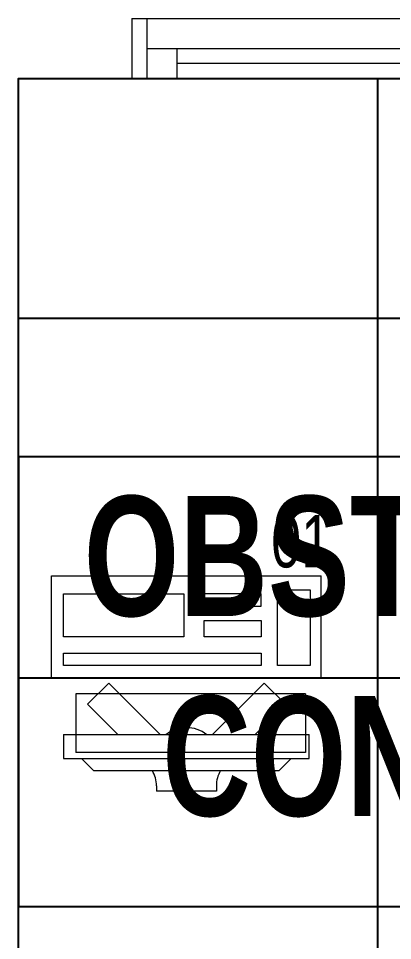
# Model space of a CAD drawing. Extents: x -509638 to 57327, y -29287 to 19916.
# Drawn here: x 25876 to 26501, y -4248 to -2710 of the extents above; entities that cross this region are included whole.
import ezdxf

# ---------------------------------------------------------------- set-up
doc = ezdxf.new("R2010")
doc.units = 0
doc.header["$LTSCALE"] = 0.25
doc.linetypes.add('DASHDOT', pattern=[25.4, 12.7, -6.35, 0, -6.35])
for name, color, linetype, lineweight in [('01-First Floor$0$72_EGR_BASE_TEXT', 252, 'Continuous', 5), ('01-First Floor$0$72_EGR_EQP_TAG', 142, 'Continuous', 5), ('01-First Floor$0$Aluminum', 251, 'Continuous', 5), ('01-First Floor$0$LOADING', 253, 'Continuous', 5), ('01-First Floor$0$Walls', 251, 'Continuous', 5), ('E-LITE-CLNG-CNDT', 6, 'DASHDOT', 35)]:
    doc.layers.add(name, color=color, linetype=linetype, lineweight=lineweight)
doc.layers.add('01-First Floor$0$FALSE CEILING', color=251, linetype='Continuous')
doc.styles.add('01-First Floor$0$X3G_ENTITY_257CFD', font='swisscl.ttf', dxfattribs={"height": 200})
doc.styles.add('01-First Floor$0$X3G_ENTITY_9EC9', font='swisscl.ttf', dxfattribs={"height": 0.2})

# ---------------------------------------------------------------- blocks, each defined once
blk = doc.blocks.new('01-First Floor$0$ITCWLS1-P')
at = {"layer": '01-First Floor$0$LOADING'}
for p, q in [((-0.17, 0.45), (-0.17, 0)), ((-0.17, 0.45), (0, 0.45)), ((0, 0.45), (0, 0)), ((-0.2651, 0.43, 0), (-0.3051, 0.43, 0)), ((-0.3051, 0.43, 0), (-0.3051, 0.02, 0)), ((-0.2651, 0.43, 0), (-0.2651, 0.02, 0)), ((-0.1496, 0.4305), (-0.1291, 0.4305)), ((-0.1291, 0.4305), (-0.1291, 0.4089)), ((-0.3251, 0.38, 0), (-0.3051, 0.4, 0)), ((-0.197, 0.4094), (-0.295, 0.4094)), ((-0.295, 0.0264), (-0.295, 0.4094)), ((-0.197, 0.0264), (-0.197, 0.4094)), ((-0.3251, 0.38, 0), (-0.3251, 0.07, 0)), ((-0.3503, 0.275), (-0.3596, 0.275)), ((-0.3596, 0.175), (-0.3596, 0.275)), ((-0.3503, 0.175), (-0.3596, 0.175)), ((-0.3251, 0.07, 0), (-0.3051, 0.05, 0)), ((-0.3051, 0.02, 0), (-0.2651, 0.02, 0)), ((-0.197, 0.0264), (-0.295, 0.0264)), ((-0.17, 0), (0, 0))]:
    blk.add_line(p, q, dxfattribs=at)
at = {"layer": '01-First Floor$0$LOADING', "extrusion": (2.48281e-10, 3.18408e-10, -1)}
for p, q in [((-0.2651, 0.3395), (-0.2144, 0.3902)), ((-0.1791, 0.3548), (-0.2144, 0.3902)), ((-0.2651, 0.2688), (-0.1791, 0.3548))]:
    blk.add_line(p, q, dxfattribs=at)
at = {"layer": '01-First Floor$0$LOADING', "extrusion": (2.48281e-10, -3.18408e-10, -1)}
for p, q in [((-0.2651, 0.1812), (-0.1791, 0.0952)), ((-0.2651, 0.1105), (-0.2144, 0.0598)), ((-0.1791, 0.0952), (-0.2144, 0.0598))]:
    blk.add_line(p, q, dxfattribs=at)
at = {"layer": '01-First Floor$0$LOADING'}
for points in [[(-0.1291, 0.4089), (-0.1291, 0.1), (-0.1496, 0.1), (-0.1496, 0.4305)], [(-0.1496, 0.1), (-0.1496, 0.1), (-0.1496, 0.1), (-0.1496, 0.1), (-0.1496, 0.1), (-0.1496, 0.1), (-0.1496, 0.1), (-0.1496, 0.1), (-0.1496, 0.1)], [(-0.1496, 0.1), (-0.1496, 0.1), (-0.1496, 0.1), (-0.1496, 0.1), (-0.1496, 0.1), (-0.1496, 0.1), (-0.1496, 0.1), (-0.1496, 0.1), (-0.1496, 0.1), (-0.1496, 0.1), (-0.1496, 0.1), (-0.1496, 0.1), (-0.1496, 0.1), (-0.1496, 0.1), (-0.1496, 0.1), (-0.1496, 0.1), (-0.1496, 0.1), (-0.1496, 0.1)], [(-0.1496, 0.1), (-0.1496, 0.1), (-0.1496, 0.1), (-0.1496, 0.1), (-0.1496, 0.1), (-0.1496, 0.1), (-0.1496, 0.1), (-0.1496, 0.1), (-0.1496, 0.1), (-0.1496, 0.1)], [(-0.1496, 0.1), (-0.1496, 0.1), (-0.1496, 0.1), (-0.1496, 0.1), (-0.1496, 0.1), (-0.1496, 0.1), (-0.1496, 0.1)], [(-0.1496, 0.1), (-0.1496, 0.1), (-0.1496, 0.1), (-0.1496, 0.1), (-0.1496, 0.1), (-0.1496, 0.1), (-0.1496, 0.1), (-0.1496, 0.1), (-0.1496, 0.1), (-0.1496, 0.1)], [(-0.1496, 0.1), (-0.1496, 0.1), (-0.1496, 0.1), (-0.1496, 0.1), (-0.1496, 0.1), (-0.1496, 0.1), (-0.1496, 0.1), (-0.1496, 0.1), (-0.1496, 0.1), (-0.1496, 0.1), (-0.1496, 0.1), (-0.1496, 0.1), (-0.1496, 0.1), (-0.1496, 0.1), (-0.1496, 0.1)], [(-0.1496, 0.1), (-0.1496, 0.1), (-0.1496, 0.1), (-0.1496, 0.1), (-0.1496, 0.1), (-0.1496, 0.1), (-0.1496, 0.1), (-0.1496, 0.1), (-0.1496, 0.1), (-0.1496, 0.1)], [(-0.1496, 0.1), (-0.1496, 0.1), (-0.1496, 0.1), (-0.1496, 0.1), (-0.1496, 0.1), (-0.1496, 0.1), (-0.1496, 0.1), (-0.1496, 0.1), (-0.1496, 0.1), (-0.1496, 0.1)], [(-0.1496, 0.1), (-0.1496, 0.1), (-0.1496, 0.1), (-0.1496, 0.1), (-0.1496, 0.1), (-0.1496, 0.1), (-0.1496, 0.1), (-0.1496, 0.1), (-0.1496, 0.1), (-0.1496, 0.1), (-0.1496, 0.1), (-0.1496, 0.1), (-0.1496, 0.1), (-0.1496, 0.1), (-0.1496, 0.1), (-0.1496, 0.1), (-0.1496, 0.1), (-0.1496, 0.1), (-0.1496, 0.1), (-0.1496, 0.1), (-0.1496, 0.1), (-0.1496, 0.1), (-0.1496, 0.1), (-0.1496, 0.1), (-0.1496, 0.1), (-0.1496, 0.1), (-0.1496, 0.1), (-0.1496, 0.1), (-0.1496, 0.1), (-0.1496, 0.1), (-0.1496, 0.1), (-0.1496, 0.1), (-0.1496, 0.1), (-0.1496, 0.1), (-0.1496, 0.1), (-0.1496, 0.1), (-0.1496, 0.1), (-0.1496, 0.1), (-0.1496, 0.1), (-0.1496, 0.1), (-0.1496, 0.1), (-0.1496, 0.1), (-0.1496, 0.1), (-0.1496, 0.1), (-0.1496, 0.1), (-0.1496, 0.1), (-0.1496, 0.1), (-0.1496, 0.1), (-0.1496, 0.1), (-0.1496, 0.1), (-0.1496, 0.1), (-0.1496, 0.1), (-0.1496, 0.1), (-0.1496, 0.1)], [(-0.1496, 0.1), (-0.1496, 0.1), (-0.1496, 0.1), (-0.1496, 0.1), (-0.1496, 0.1), (-0.1496, 0.1), (-0.1496, 0.1), (-0.1496, 0.1), (-0.1496, 0.1), (-0.1496, 0.1), (-0.1496, 0.1), (-0.1496, 0.1), (-0.1496, 0.1), (-0.1496, 0.1), (-0.1496, 0.1), (-0.1496, 0.1), (-0.1496, 0.1), (-0.1496, 0.1), (-0.1496, 0.1), (-0.1496, 0.1), (-0.1496, 0.1), (-0.1496, 0.1), (-0.1496, 0.1), (-0.1496, 0.1), (-0.1496, 0.1), (-0.1496, 0.1), (-0.1496, 0.1), (-0.1496, 0.1), (-0.1496, 0.1), (-0.1496, 0.1), (-0.1496, 0.1), (-0.1496, 0.1), (-0.1496, 0.1), (-0.1496, 0.1), (-0.1496, 0.1), (-0.1496, 0.1), (-0.1496, 0.1), (-0.1496, 0.1), (-0.1496, 0.1), (-0.1496, 0.1), (-0.1496, 0.1), (-0.1496, 0.1), (-0.1496, 0.1), (-0.1496, 0.1), (-0.1496, 0.1), (-0.1496, 0.1), (-0.1496, 0.1), (-0.1496, 0.1), (-0.1496, 0.1), (-0.1496, 0.1), (-0.1496, 0.1), (-0.1496, 0.1), (-0.1496, 0.1), (-0.1496, 0.1), (-0.1496, 0.1), (-0.1496, 0.1), (-0.1496, 0.1), (-0.1496, 0.1), (-0.1496, 0.1), (-0.1496, 0.1), (-0.1496, 0.1), (-0.1496, 0.1), (-0.1496, 0.1), (-0.1496, 0.1), (-0.1496, 0.1), (-0.1496, 0.1), (-0.1496, 0.1), (-0.1496, 0.1), (-0.1496, 0.1), (-0.1496, 0.1), (-0.1496, 0.1), (-0.1496, 0.1), (-0.1496, 0.1), (-0.1496, 0.1), (-0.1496, 0.1), (-0.1496, 0.1), (-0.1496, 0.1), (-0.1496, 0.1), (-0.1496, 0.1), (-0.1496, 0.1), (-0.1496, 0.1), (-0.1496, 0.1), (-0.1496, 0.1), (-0.1496, 0.1), (-0.1496, 0.1), (-0.1496, 0.1), (-0.1496, 0.1), (-0.1496, 0.1), (-0.1496, 0.1)], [(-0.1496, 0.1), (-0.1496, 0.1), (-0.1496, 0.1), (-0.1496, 0.1), (-0.1496, 0.1), (-0.1496, 0.1), (-0.1496, 0.1), (-0.1496, 0.1), (-0.1496, 0.1), (-0.1496, 0.1), (-0.1496, 0.1), (-0.1496, 0.1)], [(-0.1496, 0.1), (-0.1496, 0.1), (-0.1496, 0.1), (-0.1496, 0.1), (-0.1496, 0.1), (-0.1496, 0.1), (-0.1496, 0.1)], [(-0.1496, 0.1), (-0.1496, 0.1), (-0.1496, 0.1), (-0.1496, 0.1), (-0.1496, 0.1), (-0.1496, 0.1), (-0.1496, 0.1), (-0.1496, 0.1), (-0.1496, 0.1), (-0.1496, 0.1), (-0.1496, 0.1), (-0.1496, 0.1), (-0.1496, 0.1), (-0.1496, 0.1), (-0.1496, 0.1), (-0.1496, 0.1), (-0.1496, 0.1)], [(-0.1496, 0.1), (-0.1496, 0.1), (-0.1496, 0.1), (-0.1496, 0.1), (-0.1496, 0.1), (-0.1496, 0.1), (-0.1496, 0.1), (-0.1496, 0.1), (-0.1496, 0.1), (-0.1496, 0.1), (-0.1496, 0.1), (-0.1496, 0.1), (-0.1496, 0.1), (-0.1496, 0.1), (-0.1496, 0.1), (-0.1496, 0.1), (-0.1496, 0.1), (-0.1496, 0.1), (-0.1496, 0.1), (-0.1496, 0.1), (-0.1496, 0.1), (-0.1496, 0.1), (-0.1496, 0.1), (-0.1496, 0.1), (-0.1496, 0.1), (-0.1496, 0.1), (-0.1496, 0.1), (-0.1496, 0.1), (-0.1496, 0.1), (-0.1496, 0.1), (-0.1496, 0.1), (-0.1496, 0.1), (-0.1496, 0.1), (-0.1496, 0.1), (-0.1496, 0.1), (-0.1496, 0.1), (-0.1496, 0.1), (-0.1496, 0.1), (-0.1496, 0.1), (-0.1496, 0.1), (-0.1496, 0.1), (-0.1496, 0.1), (-0.1496, 0.1), (-0.1496, 0.1), (-0.1496, 0.1), (-0.1496, 0.1), (-0.1496, 0.1), (-0.1496, 0.1), (-0.1496, 0.1), (-0.1496, 0.1), (-0.1496, 0.1), (-0.1496, 0.1), (-0.1496, 0.1), (-0.1496, 0.1), (-0.1496, 0.1), (-0.1496, 0.1), (-0.1496, 0.1), (-0.1496, 0.1), (-0.1496, 0.1), (-0.1496, 0.1), (-0.1496, 0.1), (-0.1496, 0.1), (-0.1496, 0.1), (-0.1496, 0.1), (-0.1496, 0.1), (-0.1496, 0.1), (-0.1496, 0.1), (-0.1496, 0.1), (-0.1496, 0.1), (-0.1496, 0.1), (-0.1496, 0.1), (-0.1496, 0.1), (-0.1496, 0.1), (-0.1496, 0.1), (-0.1496, 0.1), (-0.1496, 0.1), (-0.1496, 0.1), (-0.1496, 0.1), (-0.1496, 0.1), (-0.1496, 0.1), (-0.1496, 0.1), (-0.1496, 0.1), (-0.1496, 0.1), (-0.1496, 0.1), (-0.1496, 0.1), (-0.1496, 0.1), (-0.1496, 0.1), (-0.1496, 0.1), (-0.1496, 0.1), (-0.1496, 0.1), (-0.1496, 0.1), (-0.1496, 0.1), (-0.1496, 0.1), (-0.1496, 0.1), (-0.1496, 0.1), (-0.1496, 0.1), (-0.1496, 0.1), (-0.1496, 0.1), (-0.1496, 0.1), (-0.1496, 0.1), (-0.1496, 0.1), (-0.1496, 0.1), (-0.1496, 0.1), (-0.1496, 0.1), (-0.1496, 0.1), (-0.1496, 0.1), (-0.1496, 0.1), (-0.1496, 0.1), (-0.1496, 0.1), (-0.1496, 0.1), (-0.1496, 0.1)], [(-0.1496, 0.1), (-0.1496, 0.1), (-0.1496, 0.1), (-0.1496, 0.1), (-0.1496, 0.1), (-0.1496, 0.1), (-0.1496, 0.1), (-0.1496, 0.1)]]:
    blk.add_lwpolyline(points, dxfattribs=at)
for points in [[(-0.1019, 0.4305), (-0.0304, 0.4305), (-0.0304, 0.2294), (-0.1019, 0.2294)], [(-0.1019, 0.1954), (-0.0747, 0.1954), (-0.0747, 0.1), (-0.1019, 0.1)], [(-0.0304, 0.1954), (-0.0508, 0.1954), (-0.0508, 0.1), (-0.0304, 0.1)], [(-0.1496, 0.1), (-0.1496, 0.1), (-0.1496, 0.1), (-0.1496, 0.1), (-0.1496, 0.1), (-0.1496, 0.1), (-0.1496, 0.1), (-0.1496, 0.1), (-0.1496, 0.1), (-0.1496, 0.1), (-0.1496, 0.1), (-0.1496, 0.1), (-0.1496, 0.1), (-0.1496, 0.1), (-0.1496, 0.1), (-0.1496, 0.1), (-0.1496, 0.1), (-0.1496, 0.1), (-0.1496, 0.1), (-0.1496, 0.1), (-0.1496, 0.1), (-0.1496, 0.1), (-0.1496, 0.1), (-0.1496, 0.1), (-0.1496, 0.1), (-0.1496, 0.1), (-0.1496, 0.1), (-0.1496, 0.1), (-0.1496, 0.1), (-0.1496, 0.1), (-0.1496, 0.1), (-0.1496, 0.1), (-0.1496, 0.1), (-0.1496, 0.1), (-0.1496, 0.1), (-0.1496, 0.1), (-0.1496, 0.1), (-0.1496, 0.1), (-0.1496, 0.1), (-0.1496, 0.1), (-0.1496, 0.1), (-0.1496, 0.1), (-0.1496, 0.1), (-0.1496, 0.1), (-0.1496, 0.1), (-0.1496, 0.1), (-0.1496, 0.1), (-0.1496, 0.1), (-0.1496, 0.1), (-0.1496, 0.1), (-0.1496, 0.1), (-0.1496, 0.1), (-0.1496, 0.1), (-0.1496, 0.1), (-0.1496, 0.1), (-0.1496, 0.1), (-0.1496, 0.1), (-0.1496, 0.1), (-0.1496, 0.1), (-0.1496, 0.1), (-0.1496, 0.1), (-0.1496, 0.1), (-0.1496, 0.1), (-0.1496, 0.1), (-0.1496, 0.1), (-0.1496, 0.1), (-0.1496, 0.1), (-0.1496, 0.1), (-0.1496, 0.1), (-0.1496, 0.1), (-0.1496, 0.1), (-0.1496, 0.1), (-0.1496, 0.1), (-0.1496, 0.1), (-0.1496, 0.1), (-0.1496, 0.1), (-0.1496, 0.1), (-0.1496, 0.1), (-0.1496, 0.1), (-0.1496, 0.1), (-0.1496, 0.1), (-0.1496, 0.1), (-0.1496, 0.1), (-0.1496, 0.1), (-0.1496, 0.1), (-0.1496, 0.1), (-0.1496, 0.1), (-0.1496, 0.1), (-0.1496, 0.1), (-0.1496, 0.1), (-0.1496, 0.1), (-0.1496, 0.1), (-0.1496, 0.1), (-0.1496, 0.1), (-0.1496, 0.1), (-0.1496, 0.1), (-0.1496, 0.1), (-0.1496, 0.1), (-0.1496, 0.1), (-0.1496, 0.1), (-0.1496, 0.1), (-0.1496, 0.1), (-0.1496, 0.1), (-0.1496, 0.1), (-0.1496, 0.1), (-0.1496, 0.1), (-0.1496, 0.1), (-0.1496, 0.1), (-0.1496, 0.1), (-0.1496, 0.1), (-0.1496, 0.1), (-0.1496, 0.1), (-0.1496, 0.1), (-0.1496, 0.1), (-0.1496, 0.1), (-0.1496, 0.1), (-0.1496, 0.1), (-0.1496, 0.1), (-0.1496, 0.1), (-0.1496, 0.1), (-0.1496, 0.1), (-0.1496, 0.1), (-0.1496, 0.1), (-0.1496, 0.1), (-0.1496, 0.1), (-0.1496, 0.1), (-0.1496, 0.1), (-0.1496, 0.1), (-0.1496, 0.1), (-0.1496, 0.1), (-0.1496, 0.1), (-0.1496, 0.1), (-0.1496, 0.1), (-0.1496, 0.1), (-0.1496, 0.1), (-0.1496, 0.1), (-0.1496, 0.1), (-0.1496, 0.1), (-0.1496, 0.1), (-0.1496, 0.1), (-0.1496, 0.1), (-0.1496, 0.1), (-0.1496, 0.1), (-0.1496, 0.1), (-0.1496, 0.1), (-0.1496, 0.1), (-0.1496, 0.1), (-0.1496, 0.1), (-0.1496, 0.1), (-0.1496, 0.1), (-0.1496, 0.1), (-0.1496, 0.1), (-0.1496, 0.1), (-0.1496, 0.1), (-0.1496, 0.1), (-0.1496, 0.1), (-0.1496, 0.1), (-0.1496, 0.1), (-0.1496, 0.1), (-0.1496, 0.1), (-0.1496, 0.1), (-0.1496, 0.1), (-0.1496, 0.1), (-0.1496, 0.1), (-0.1496, 0.1), (-0.1496, 0.1), (-0.1496, 0.1), (-0.1496, 0.1), (-0.1496, 0.1), (-0.1496, 0.1), (-0.1496, 0.1), (-0.1496, 0.1), (-0.1496, 0.1), (-0.1496, 0.1), (-0.1496, 0.1), (-0.1496, 0.1), (-0.1496, 0.1), (-0.1496, 0.1), (-0.1496, 0.1), (-0.1496, 0.1), (-0.1496, 0.1), (-0.1496, 0.1), (-0.1496, 0.1), (-0.1496, 0.1), (-0.1496, 0.1), (-0.1496, 0.1), (-0.1496, 0.1), (-0.1496, 0.1), (-0.1496, 0.1), (-0.1496, 0.1), (-0.1496, 0.1), (-0.1496, 0.1), (-0.1496, 0.1), (-0.1496, 0.1), (-0.1496, 0.1), (-0.1496, 0.1), (-0.1496, 0.1), (-0.1496, 0.1), (-0.1496, 0.1), (-0.1496, 0.1), (-0.1496, 0.1), (-0.1496, 0.1), (-0.1496, 0.1), (-0.1496, 0.1), (-0.1496, 0.1), (-0.1496, 0.1), (-0.1496, 0.1), (-0.1496, 0.1), (-0.1496, 0.1), (-0.1496, 0.1), (-0.1496, 0.1), (-0.1496, 0.1), (-0.1496, 0.1), (-0.1496, 0.1), (-0.1496, 0.1), (-0.1496, 0.1), (-0.1496, 0.1), (-0.1496, 0.1), (-0.1496, 0.1), (-0.1496, 0.1), (-0.1496, 0.1), (-0.1496, 0.1), (-0.1496, 0.1), (-0.1496, 0.1), (-0.1496, 0.1), (-0.1496, 0.1), (-0.1496, 0.1), (-0.1496, 0.1), (-0.1496, 0.1), (-0.1496, 0.1), (-0.1496, 0.1), (-0.1496, 0.1), (-0.1496, 0.1), (-0.1496, 0.1), (-0.1496, 0.1), (-0.1496, 0.1), (-0.1496, 0.1), (-0.1496, 0.1), (-0.1496, 0.1), (-0.1496, 0.1), (-0.1496, 0.1), (-0.1496, 0.1), (-0.1496, 0.1), (-0.1496, 0.1), (-0.1496, 0.1), (-0.1496, 0.1), (-0.1496, 0.1), (-0.1496, 0.1), (-0.1496, 0.1), (-0.1496, 0.1), (-0.1496, 0.1), (-0.1496, 0.1), (-0.1496, 0.1), (-0.1496, 0.1), (-0.1496, 0.1), (-0.1496, 0.1), (-0.1496, 0.1), (-0.1496, 0.1), (-0.1496, 0.1), (-0.1496, 0.1), (-0.1496, 0.1), (-0.1496, 0.1), (-0.1496, 0.1), (-0.1496, 0.1), (-0.1496, 0.1), (-0.1496, 0.1), (-0.1496, 0.1), (-0.1496, 0.1), (-0.1496, 0.1), (-0.1496, 0.1), (-0.1496, 0.1), (-0.1496, 0.1), (-0.1496, 0.1), (-0.1496, 0.1), (-0.1496, 0.1), (-0.1496, 0.1), (-0.1496, 0.1)], [(-0.1496, 0.1), (-0.1496, 0.1), (-0.1496, 0.1), (-0.1496, 0.1), (-0.1496, 0.1), (-0.1496, 0.1), (-0.1496, 0.1), (-0.1496, 0.1), (-0.1496, 0.1), (-0.1496, 0.1), (-0.1496, 0.1), (-0.1496, 0.1), (-0.1496, 0.1), (-0.1496, 0.1), (-0.1496, 0.1), (-0.1496, 0.1), (-0.1496, 0.1), (-0.1496, 0.1), (-0.1496, 0.1), (-0.1496, 0.1), (-0.1496, 0.1), (-0.1496, 0.1), (-0.1496, 0.1), (-0.1496, 0.1), (-0.1496, 0.1), (-0.1496, 0.1), (-0.1496, 0.1), (-0.1496, 0.1), (-0.1496, 0.1), (-0.1496, 0.1), (-0.1496, 0.1), (-0.1496, 0.1), (-0.1496, 0.1), (-0.1496, 0.1), (-0.1496, 0.1), (-0.1496, 0.1), (-0.1496, 0.1), (-0.1496, 0.1), (-0.1496, 0.1), (-0.1496, 0.1), (-0.1496, 0.1), (-0.1496, 0.1), (-0.1496, 0.1), (-0.1496, 0.1), (-0.1496, 0.1), (-0.1496, 0.1), (-0.1496, 0.1), (-0.1496, 0.1), (-0.1496, 0.1), (-0.1496, 0.1), (-0.1496, 0.1), (-0.1496, 0.1), (-0.1496, 0.1), (-0.1496, 0.1), (-0.1496, 0.1), (-0.1496, 0.1), (-0.1496, 0.1), (-0.1496, 0.1), (-0.1496, 0.1), (-0.1496, 0.1), (-0.1496, 0.1), (-0.1496, 0.1), (-0.1496, 0.1), (-0.1496, 0.1), (-0.1496, 0.1), (-0.1496, 0.1), (-0.1496, 0.1), (-0.1496, 0.1), (-0.1496, 0.1), (-0.1496, 0.1), (-0.1496, 0.1), (-0.1496, 0.1), (-0.1496, 0.1), (-0.1496, 0.1), (-0.1496, 0.1), (-0.1496, 0.1), (-0.1496, 0.1), (-0.1496, 0.1), (-0.1496, 0.1), (-0.1496, 0.1), (-0.1496, 0.1), (-0.1496, 0.1), (-0.1496, 0.1), (-0.1496, 0.1), (-0.1496, 0.1), (-0.1496, 0.1), (-0.1496, 0.1), (-0.1496, 0.1), (-0.1496, 0.1), (-0.1496, 0.1), (-0.1496, 0.1), (-0.1496, 0.1), (-0.1496, 0.1), (-0.1496, 0.1), (-0.1496, 0.1), (-0.1496, 0.1), (-0.1496, 0.1), (-0.1496, 0.1), (-0.1496, 0.1), (-0.1496, 0.1), (-0.1496, 0.1), (-0.1496, 0.1), (-0.1496, 0.1), (-0.1496, 0.1), (-0.1496, 0.1), (-0.1496, 0.1), (-0.1496, 0.1), (-0.1496, 0.1), (-0.1496, 0.1), (-0.1496, 0.1), (-0.1496, 0.1), (-0.1496, 0.1), (-0.1496, 0.1), (-0.1496, 0.1), (-0.1496, 0.1), (-0.1496, 0.1), (-0.1496, 0.1), (-0.1496, 0.1), (-0.1496, 0.1), (-0.1496, 0.1), (-0.1496, 0.1), (-0.1496, 0.1), (-0.1496, 0.1), (-0.1496, 0.1), (-0.1496, 0.1), (-0.1496, 0.1), (-0.1496, 0.1), (-0.1496, 0.1), (-0.1496, 0.1), (-0.1496, 0.1), (-0.1496, 0.1), (-0.1496, 0.1), (-0.1496, 0.1), (-0.1496, 0.1), (-0.1496, 0.1), (-0.1496, 0.1), (-0.1496, 0.1), (-0.1496, 0.1), (-0.1496, 0.1), (-0.1496, 0.1), (-0.1496, 0.1), (-0.1496, 0.1), (-0.1496, 0.1), (-0.1496, 0.1), (-0.1496, 0.1), (-0.1496, 0.1), (-0.1496, 0.1), (-0.1496, 0.1), (-0.1496, 0.1), (-0.1496, 0.1), (-0.1496, 0.1), (-0.1496, 0.1), (-0.1496, 0.1), (-0.1496, 0.1), (-0.1496, 0.1), (-0.1496, 0.1), (-0.1496, 0.1), (-0.1496, 0.1), (-0.1496, 0.1), (-0.1496, 0.1), (-0.1496, 0.1), (-0.1496, 0.1), (-0.1496, 0.1), (-0.1496, 0.1), (-0.1496, 0.1), (-0.1496, 0.1), (-0.1496, 0.1), (-0.1496, 0.1), (-0.1496, 0.1), (-0.1496, 0.1), (-0.1496, 0.1), (-0.1496, 0.1), (-0.1496, 0.1), (-0.1496, 0.1), (-0.1496, 0.1), (-0.1496, 0.1), (-0.1496, 0.1), (-0.1496, 0.1), (-0.1496, 0.1), (-0.1496, 0.1), (-0.1496, 0.1), (-0.1496, 0.1), (-0.1496, 0.1), (-0.1496, 0.1), (-0.1496, 0.1), (-0.1496, 0.1), (-0.1496, 0.1), (-0.1496, 0.1), (-0.1496, 0.1), (-0.1496, 0.1), (-0.1496, 0.1), (-0.1496, 0.1), (-0.1496, 0.1), (-0.1496, 0.1), (-0.1496, 0.1), (-0.1496, 0.1), (-0.1496, 0.1), (-0.1496, 0.1), (-0.1496, 0.1), (-0.1496, 0.1), (-0.1496, 0.1), (-0.1496, 0.1), (-0.1496, 0.1), (-0.1496, 0.1), (-0.1496, 0.1), (-0.1496, 0.1), (-0.1496, 0.1), (-0.1496, 0.1), (-0.1496, 0.1), (-0.1496, 0.1), (-0.1496, 0.1), (-0.1496, 0.1), (-0.1496, 0.1), (-0.1496, 0.1)], [(-0.1496, 0.1), (-0.1496, 0.1), (-0.1496, 0.1), (-0.1496, 0.1), (-0.1496, 0.1), (-0.1496, 0.1), (-0.1496, 0.1), (-0.1496, 0.1), (-0.1496, 0.1), (-0.1496, 0.1), (-0.1496, 0.1), (-0.1496, 0.1), (-0.1496, 0.1), (-0.1496, 0.1), (-0.1496, 0.1), (-0.1496, 0.1), (-0.1496, 0.1), (-0.1496, 0.1), (-0.1496, 0.1), (-0.1496, 0.1), (-0.1496, 0.1), (-0.1496, 0.1), (-0.1496, 0.1), (-0.1496, 0.1), (-0.1496, 0.1), (-0.1496, 0.1), (-0.1496, 0.1), (-0.1496, 0.1), (-0.1496, 0.1), (-0.1496, 0.1), (-0.1496, 0.1), (-0.1496, 0.1), (-0.1496, 0.1), (-0.1496, 0.1), (-0.1496, 0.1), (-0.1496, 0.1), (-0.1496, 0.1), (-0.1496, 0.1), (-0.1496, 0.1), (-0.1496, 0.1), (-0.1496, 0.1), (-0.1496, 0.1), (-0.1496, 0.1), (-0.1496, 0.1), (-0.1496, 0.1), (-0.1496, 0.1), (-0.1496, 0.1), (-0.1496, 0.1), (-0.1496, 0.1), (-0.1496, 0.1), (-0.1496, 0.1), (-0.1496, 0.1), (-0.1496, 0.1), (-0.1496, 0.1), (-0.1496, 0.1), (-0.1496, 0.1), (-0.1496, 0.1), (-0.1496, 0.1), (-0.1496, 0.1), (-0.1496, 0.1), (-0.1496, 0.1), (-0.1496, 0.1), (-0.1496, 0.1), (-0.1496, 0.1), (-0.1496, 0.1), (-0.1496, 0.1), (-0.1496, 0.1), (-0.1496, 0.1), (-0.1496, 0.1), (-0.1496, 0.1), (-0.1496, 0.1), (-0.1496, 0.1), (-0.1496, 0.1), (-0.1496, 0.1), (-0.1496, 0.1), (-0.1496, 0.1), (-0.1496, 0.1), (-0.1496, 0.1), (-0.1496, 0.1), (-0.1496, 0.1), (-0.1496, 0.1), (-0.1496, 0.1), (-0.1496, 0.1), (-0.1496, 0.1), (-0.1496, 0.1), (-0.1496, 0.1), (-0.1496, 0.1), (-0.1496, 0.1), (-0.1496, 0.1), (-0.1496, 0.1), (-0.1496, 0.1), (-0.1496, 0.1), (-0.1496, 0.1), (-0.1496, 0.1), (-0.1496, 0.1), (-0.1496, 0.1), (-0.1496, 0.1), (-0.1496, 0.1), (-0.1496, 0.1), (-0.1496, 0.1), (-0.1496, 0.1), (-0.1496, 0.1), (-0.1496, 0.1), (-0.1496, 0.1), (-0.1496, 0.1), (-0.1496, 0.1), (-0.1496, 0.1), (-0.1496, 0.1), (-0.1496, 0.1), (-0.1496, 0.1), (-0.1496, 0.1), (-0.1496, 0.1), (-0.1496, 0.1), (-0.1496, 0.1), (-0.1496, 0.1), (-0.1496, 0.1), (-0.1496, 0.1), (-0.1496, 0.1), (-0.1496, 0.1), (-0.1496, 0.1), (-0.1496, 0.1), (-0.1496, 0.1), (-0.1496, 0.1), (-0.1496, 0.1), (-0.1496, 0.1), (-0.1496, 0.1), (-0.1496, 0.1), (-0.1496, 0.1), (-0.1496, 0.1), (-0.1496, 0.1), (-0.1496, 0.1), (-0.1496, 0.1), (-0.1496, 0.1), (-0.1496, 0.1), (-0.1496, 0.1), (-0.1496, 0.1), (-0.1496, 0.1), (-0.1496, 0.1), (-0.1496, 0.1), (-0.1496, 0.1), (-0.1496, 0.1), (-0.1496, 0.1), (-0.1496, 0.1), (-0.1496, 0.1), (-0.1496, 0.1), (-0.1496, 0.1), (-0.1496, 0.1), (-0.1496, 0.1), (-0.1496, 0.1), (-0.1496, 0.1), (-0.1496, 0.1), (-0.1496, 0.1), (-0.1496, 0.1), (-0.1496, 0.1), (-0.1496, 0.1), (-0.1496, 0.1), (-0.1496, 0.1), (-0.1496, 0.1), (-0.1496, 0.1), (-0.1496, 0.1), (-0.1496, 0.1), (-0.1496, 0.1), (-0.1496, 0.1), (-0.1496, 0.1), (-0.1496, 0.1), (-0.1496, 0.1), (-0.1496, 0.1), (-0.1496, 0.1), (-0.1496, 0.1), (-0.1496, 0.1), (-0.1496, 0.1), (-0.1496, 0.1), (-0.1496, 0.1), (-0.1496, 0.1), (-0.1496, 0.1), (-0.1496, 0.1), (-0.1496, 0.1), (-0.1496, 0.1), (-0.1496, 0.1), (-0.1496, 0.1), (-0.1496, 0.1), (-0.1496, 0.1), (-0.1496, 0.1), (-0.1496, 0.1), (-0.1496, 0.1), (-0.1496, 0.1), (-0.1496, 0.1), (-0.1496, 0.1), (-0.1496, 0.1), (-0.1496, 0.1), (-0.1496, 0.1), (-0.1496, 0.1), (-0.1496, 0.1), (-0.1496, 0.1), (-0.1496, 0.1), (-0.1496, 0.1), (-0.1496, 0.1), (-0.1496, 0.1), (-0.1496, 0.1), (-0.1496, 0.1), (-0.1496, 0.1), (-0.1496, 0.1), (-0.1496, 0.1), (-0.1496, 0.1), (-0.1496, 0.1), (-0.1496, 0.1), (-0.1496, 0.1), (-0.1496, 0.1), (-0.1496, 0.1), (-0.1496, 0.1), (-0.1496, 0.1), (-0.1496, 0.1), (-0.1496, 0.1), (-0.1496, 0.1), (-0.1496, 0.1), (-0.1496, 0.1), (-0.1496, 0.1), (-0.1496, 0.1), (-0.1496, 0.1)], [(-0.1496, 0.0727), (-0.0236, 0.0727), (-0.0236, 0.0182), (-0.1496, 0.0182)]]:
    blk.add_lwpolyline(points, close=True, dxfattribs=at)
for centre, radius, start, end in [((-0.3503, 0.325), 0.05, 270, 300.3093), ((-0.3089, 0.225), 0.0556, 321.9431, 38.0569), ((-0.3503, 0.125), 0.05, 59.6907, 90)]:
    blk.add_arc(centre, radius, start, end, dxfattribs=at)
blk = doc.blocks.new('01-First Floor$0$A$C37be4daf')
at = {"layer": '01-First Floor$0$Aluminum'}
for p, q in [((1416, 598.2), (216, 598.2)), ((241, 498.2), (241, 598.2)), ((291, 548.2), (291, 598.2)), ((1341, 548.2), (1341, 598.2)), ((1391, 498.2), (1391, 598.2)), ((291, 573.2), (1341, 573.2)), ((1391, 548.2), (241, 548.2)), ((1416, 498.2), (216, 498.2))]:
    blk.add_line(p, q, dxfattribs=at)
at = {"layer": '01-First Floor$0$Walls'}
for p, q in [((216, 498.2), (216, 598.2)), ((1416, 498.2), (1416, 598.2))]:
    blk.add_line(p, q, dxfattribs=at)
blk = doc.blocks.new('01-First Floor')
at = {"layer": '01-First Floor$0$FALSE CEILING', "linetype": 'Continuous'}
for p, q in [((26476, -6810), (26476, -2810)), ((25876, -3210), (29376, -3210)), ((25876, -3810), (29376, -3810))]:
    blk.add_line(p, q, dxfattribs=at)
at = {"layer": '01-First Floor$0$FALSE CEILING'}
blk.add_lwpolyline([(29376, -6810), (25876, -6810), (25876, -2810), (29376, -2810)], close=True, dxfattribs=at)
at = {"layer": '01-First Floor$0$FALSE CEILING', "elevation": -0.1}
blk.add_lwpolyline([(25876, -3441.4), (25876, -4191.4), (27376, -4191.4), (27376, -3441.4)], close=True, dxfattribs=at)
at = {"layer": '01-First Floor$0$LOADING', "elevation": -0.1}
blk.add_lwpolyline([(25876, -3441.4), (25876, -4191.4), (27376, -4191.4), (27376, -3441.4)], close=True, dxfattribs=at)
at = {"layer": '01-First Floor$0$Walls'}
for p, q in [((25876, -2810), (25876, -5730)), ((29376, -2810), (25876, -2810))]:
    blk.add_line(p, q, dxfattribs=at)
at = {"rotation": 180}
blk.add_blockref('01-First Floor$0$A$C37be4daf', (27481.4, -2211.8), dxfattribs=at)
at = {"layer": '01-First Floor$0$LOADING', "extrusion": (-1.93991e-16, 8.01373e-06, 1), "xscale": 1000.000000000013, "yscale": 1000.000000000013, "zscale": 1000.000000000013, "rotation": 90.00000000000001}
blk.add_blockref('01-First Floor$0$ITCWLS1-P', (26381.5, -3639.5, -0.1), dxfattribs=at)
at = {"layer": '01-First Floor$0$72_EGR_BASE_TEXT', "insert": (27733.3, -3506.6), "char_height": 200, "width": 3714.666, "attachment_point": 2, "style": '01-First Floor$0$X3G_ENTITY_9EC9'}
blk.add_mtext('{\\fSwis721 LtCn BT|b1|i0|c0|p34;OBSTETRICS AND GYNAECOLOGY CONSULTATION / EXAMINATION ROOM}', dxfattribs=at)
at = {"layer": '01-First Floor$0$72_EGR_EQP_TAG', "insert": (26348, -3538.2, -0.1), "char_height": 87.47, "attachment_point": 2, "style": '01-First Floor$0$X3G_ENTITY_257CFD'}
blk.add_mtext('01', dxfattribs=at)

msp = doc.modelspace()

# ---------------------------------------------------------------- block references
at = {"layer": 'E-LITE-CLNG-CNDT'}
msp.add_blockref('01-First Floor', (0, 0), dxfattribs=at)

doc.saveas('drawing.dxf')
